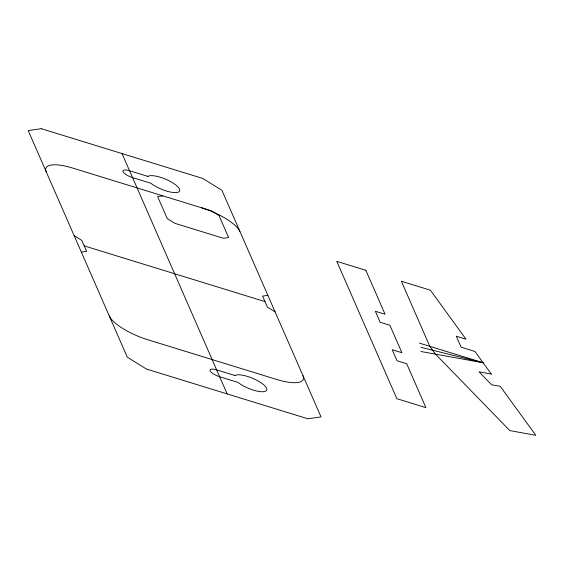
<?xml version="1.0" encoding="UTF-8"?>
<svg xmlns="http://www.w3.org/2000/svg" width="564" height="564" viewBox="0 0 564 564"><rect width="100%" height="100%" fill="white"/><g stroke="black" fill="none" stroke-linecap="round" stroke-linejoin="round"><path stroke-width="0.85" d="M162.897 195.87L157.645 196.624L167.254 218.599L174.91 223.337L223.337 238.262L228.596 237.507L218.987 215.533L211.324 210.795L72.495 168.009A35.328 10.857 22.8 0 0 46.22 171.787M81.35 252.129L86.609 251.375L81.801 240.391L74.145 235.653M267.858 295.36L262.605 296.114L267.406 307.105L275.07 311.836M420.892 351.499L483.108 362.758L419.489 343.145M421.068 347.361L483.108 362.758M84.205 245.883L265.009 301.606M122.057 153.577L227.158 393.912M109.282 315.995A35.328 10.857 22.8 0 0 147.571 339.676L276.712 379.48A35.328 10.857 22.8 0 0 302.995 375.702M201.637 207.813A35.328 10.857 22.8 0 1 239.933 231.494M41.341 128.698L28.2 130.587L127.302 357.195L146.443 369.039L307.873 418.791L321.015 416.902L221.913 190.294L202.765 178.457L41.341 128.698M491.322 374.066L479.012 371.838L491.561 384.747L500.219 386.312L535.8 435.302L509.835 430.607L435.493 354.143L429.817 346.331L401.364 281.253L430.417 290.206L465.998 339.204L456.318 336.214L461.119 347.205L474.895 351.45L491.322 374.066M147.867 176.384L129.565 170.744A8.834 2.714 22.8 0 0 122.994 171.689A8.834 2.714 22.8 0 0 132.561 177.611L150.87 183.251A17.667 5.428 22.8 0 0 176.024 192.585A17.667 5.428 22.8 0 0 171.428 182.066A17.667 5.428 22.8 0 0 147.867 176.384M365.846 270.304L336.793 261.351L396.852 398.685L425.905 407.645L406.686 363.695L397 360.713L392.199 349.722L401.885 352.712L389.872 325.245L380.185 322.255L375.377 311.272L385.064 314.254L365.846 270.304M234.955 375.525L216.647 369.878A8.834 2.714 22.8 0 0 210.076 370.823A8.834 2.714 22.8 0 0 219.65 376.745L237.959 382.392A17.667 5.428 22.8 0 0 263.113 391.726A17.667 5.428 22.8 0 0 258.509 381.201A17.667 5.428 22.8 0 0 234.955 375.525"/></g></svg>
